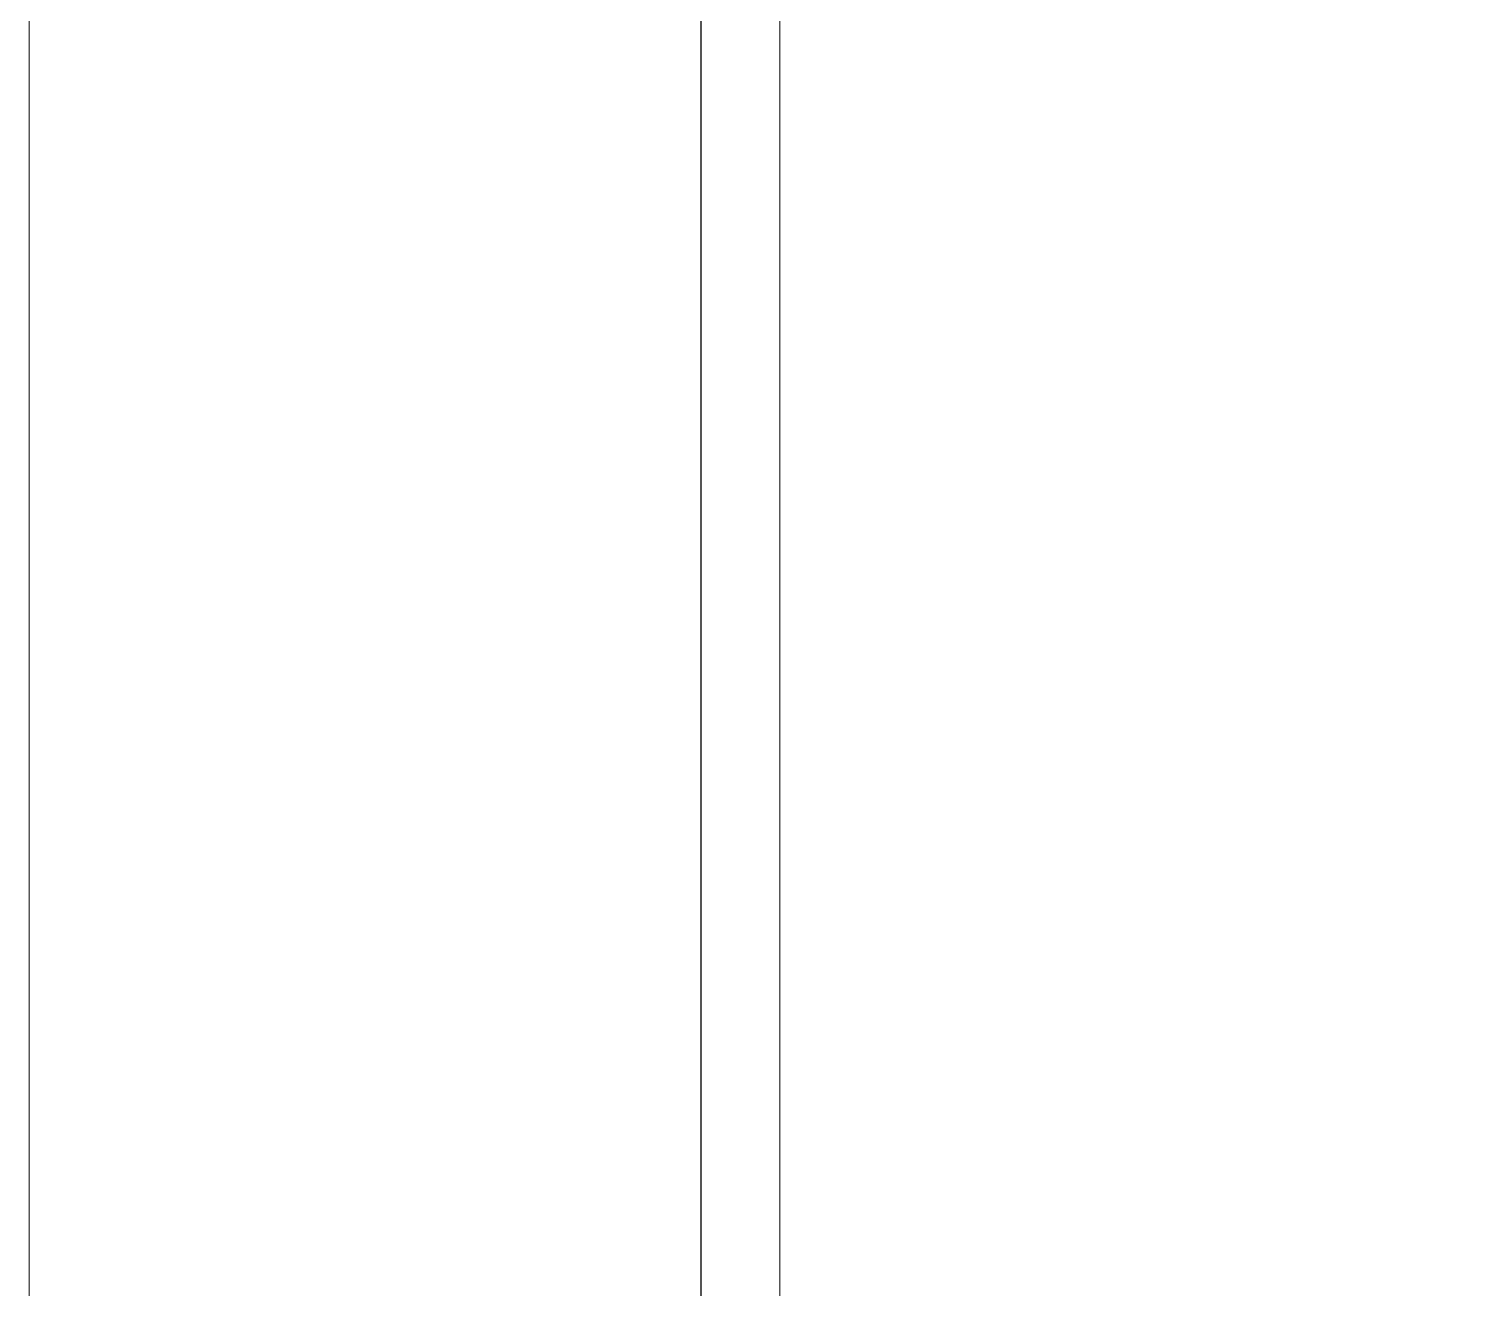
# Model space of a CAD drawing. Header units: millimetres. Extents: x 4739419 to 5837985, y 2291271 to 3446271.
# Drawn here: x 4932112 to 4933951, y 2443433 to 2445025 of the extents above; entities that cross this region are included whole.
import ezdxf

# ---------------------------------------------------------------- set-up
doc = ezdxf.new("R2010")
doc.units = ezdxf.units.MM
doc.layers.get('0').update_dxf_attribs({"color": 255})
doc.layers.add('XR-평면도$0$A-CNTL', color=9, linetype='Continuous', lineweight=15)
doc.layers.add('XR-평면도$0$A-ELEV-LIN3', color=9, linetype='Continuous', lineweight=18)
doc.layers.add('XR-평면도$0$Parking_화물', color=9, linetype='Continuous')

# ---------------------------------------------------------------- blocks, each defined once
blk = doc.blocks.new('XR-평면도$0$중심선(210216)')
at = {"layer": 'XR-평면도$0$A-CNTL', "ltscale": 300}
blk.add_lwpolyline([(66000, 206000), (66000, -10000)], dxfattribs=at)
blk = doc.blocks.new('XR-평면도$0$주차구획_1')
at = {"layer": 'XR-평면도$0$A-ELEV-LIN3'}
blk.add_lwpolyline([(-5900, 1450), (5900, 1450), (5900, -1450), (-5900, -1450)], close=True, dxfattribs=at)
at = {"layer": 'XR-평면도$0$Parking_화물'}
blk.add_lwpolyline([(-6000, 1550), (6000, 1550), (6000, -1550), (-6000, -1550)], close=True, dxfattribs=at)
blk = doc.blocks.new('XR-평면도$0$화물주차구획_1F(210411)')
at = {"xscale": -1.000000000000001}
blk.add_blockref('XR-평면도$0$주차구획_1', (12150544, 806313.4), dxfattribs=at)

msp = doc.modelspace()

# ---------------------------------------------------------------- block references
at = {"color": 2, "rotation": 90}
msp.add_blockref('XR-평면도$0$화물주차구획_1F(210411)', (5740825.2, -9701802.7), dxfattribs=at)
msp.add_blockref('XR-평면도$0$화물주차구획_1F(210411)', (5740825.2, -9701802.7), dxfattribs=at)
msp.add_blockref('XR-평면도$0$화물주차구획_1F(210411)', (5740825.2, -9701802.7), dxfattribs=at)
at = {"layer": 'XR-평면도$0$A-CNTL'}
msp.add_blockref('XR-평면도$0$중심선(210216)', (4866111.8, 2336391.2), dxfattribs=at)

doc.saveas('drawing.dxf')
